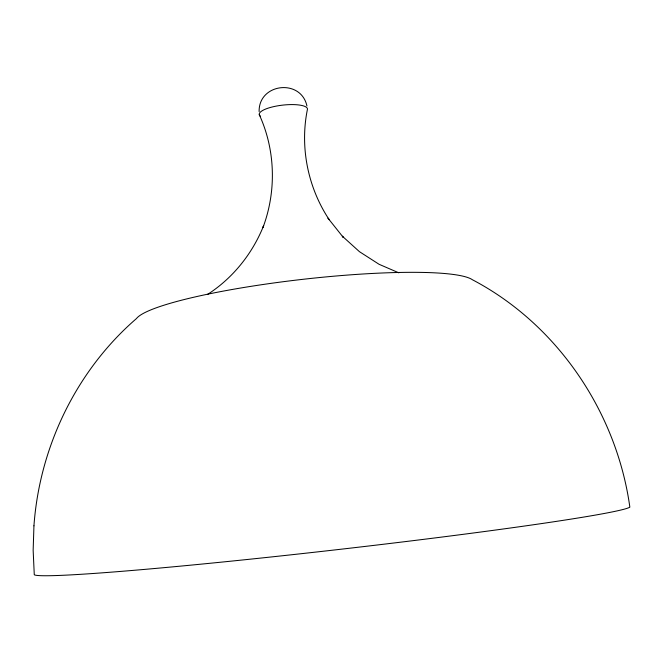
<?xml version="1.0" encoding="UTF-8"?>
<svg xmlns="http://www.w3.org/2000/svg" width="663" height="663" viewBox="0 0 663 663"><rect width="100%" height="100%" fill="white"/><g stroke="black" fill="none" stroke-linecap="round" stroke-linejoin="round"><path stroke-width="0.99" d="M259.125 111.566C258.537 83.256 300.919 78.3 306.936 105.956M207.519 294.455C232.912 278.112 252.454 253.639 263.65 225.66L263.012 227.417C276.579 191.135 275.46 149.904 259.266 114.649M398.811 272.816L379.07 264.288L359.47 251.691L342.323 236.185L343.368 237.495M343.252 237.354L327.994 218.177L329.221 219.718C307.789 187.43 299.659 146.987 307.499 108.989A24.291 6.622 -6.5 0 0 279.189 105.591A24.291 6.622 -6.5 0 0 260.46 116.232M33.946 525.825L33.15 550.273L34.277 574.763A300.148 9.746 -6.5 0 0 329.544 550.53A300.148 9.746 -6.5 0 0 629.85 507.154C616.673 412.295 557.525 324.406 472.346 279.711A170.83 23.172 -6.5 0 0 300.339 279.612A170.83 23.172 -6.5 0 0 136.47 318.555C76.452 370.426 39.548 446.912 33.946 525.825"/></g></svg>
